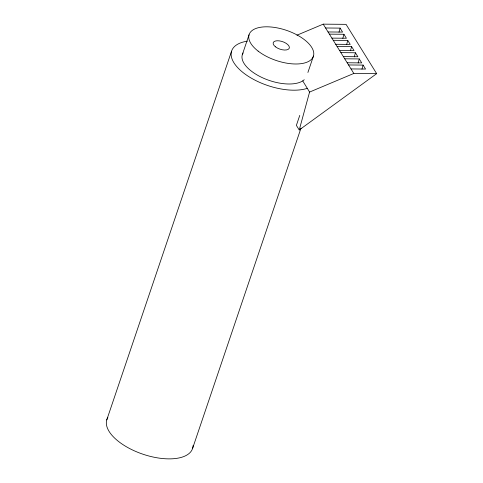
<?xml version="1.0" encoding="UTF-8"?>
<svg xmlns="http://www.w3.org/2000/svg" width="483" height="483" viewBox="0 0 483 483"><rect width="100%" height="100%" fill="white"/><g stroke="black" fill="none" stroke-linecap="round" stroke-linejoin="round"><path stroke-width="0.72" d="M299.756 115.407L296.381 125.381L299.237 129.975L309.579 92.066L302.738 80.909A33.913 15.921 18.7 0 1 262.028 77.534A33.913 15.921 18.7 0 1 243.118 52.943M339.006 32.174L340.11 28.111L325.584 27.984M342.833 38.332L343.938 34.275L329.406 34.148M346.661 44.496L347.766 40.433L333.234 40.306M350.489 50.661L351.594 46.597L337.062 46.471M354.317 56.825L355.422 52.762L340.889 52.635M358.145 62.983L359.249 58.926L344.717 58.799M361.966 69.147L363.077 65.084L348.545 64.957M106.767 419.902L231.556 51.228M242.291 54.772L249.059 34.764M307.9 72.468L313.467 56.034M192.639 448.266L300.981 128.17M302.738 80.909L304.248 79.725M299.237 129.975L376.668 73.651L346.045 24.349L323.199 24.15L296.936 35.205M309.579 92.066L353.822 73.452L376.668 73.651M307.242 88.28L305.618 88.83A45.221 21.228 18.7 0 1 242.4 72.033A45.221 21.228 18.7 0 1 247.393 41.152M328.048 31.956L342.58 32.083L340.11 28.111M331.875 38.121L346.408 38.248L343.938 34.275M335.703 44.279L350.235 44.406L347.766 40.433M339.531 50.443L354.063 50.57L351.594 46.597M343.359 56.608L357.891 56.734L355.422 52.762M347.186 62.772L361.719 62.899L359.249 58.926M351.014 68.93L365.546 69.057L363.077 65.084M323.199 24.15L353.822 73.452M193.067 445.604A45.221 21.228 18.7 0 1 143.566 454.418A45.221 21.228 18.7 0 1 107.872 417.463M258.127 51.113A33.913 15.921 18.7 0 0 312.634 57.863A33.913 15.921 18.7 0 0 273.022 27.217A33.913 15.921 18.7 0 0 258.127 51.113M275.479 46.827A8.477 3.979 18.7 0 0 289.106 48.511A8.477 3.979 18.7 0 0 279.204 40.856A8.477 3.979 18.7 0 0 275.479 46.827"/></g></svg>
